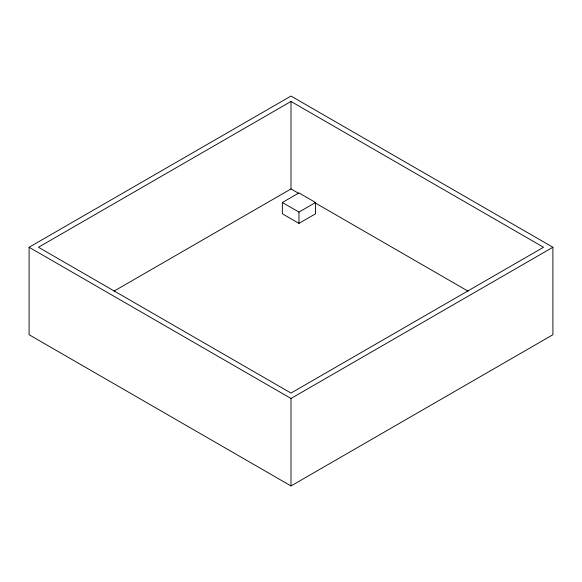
<?xml version="1.0" encoding="UTF-8"?>
<svg xmlns="http://www.w3.org/2000/svg" width="582" height="582" viewBox="0 0 582 582"><rect width="100%" height="100%" fill="white"/><g stroke="black" fill="none" stroke-linecap="round" stroke-linejoin="round"><path stroke-width="0.87" d="M29.1 247.263L291 96.052L552.9 247.263L552.9 334.737L291 485.948L29.1 334.737L29.1 247.263L291 398.466L552.9 247.263M291 101.457L38.463 247.263L291 393.061L543.537 247.263L291 101.457L291 188.939L113.992 291.138M282.357 202.5L298.959 192.918L315.553 202.5L315.553 213.798L298.959 223.379L282.357 213.798L282.357 202.5L298.959 212.081L315.553 202.5M291 188.939L298.864 193.486M314.6 202.565L468.008 291.138M298.959 212.081L298.959 223.379M291 398.466L291 485.948"/></g></svg>
